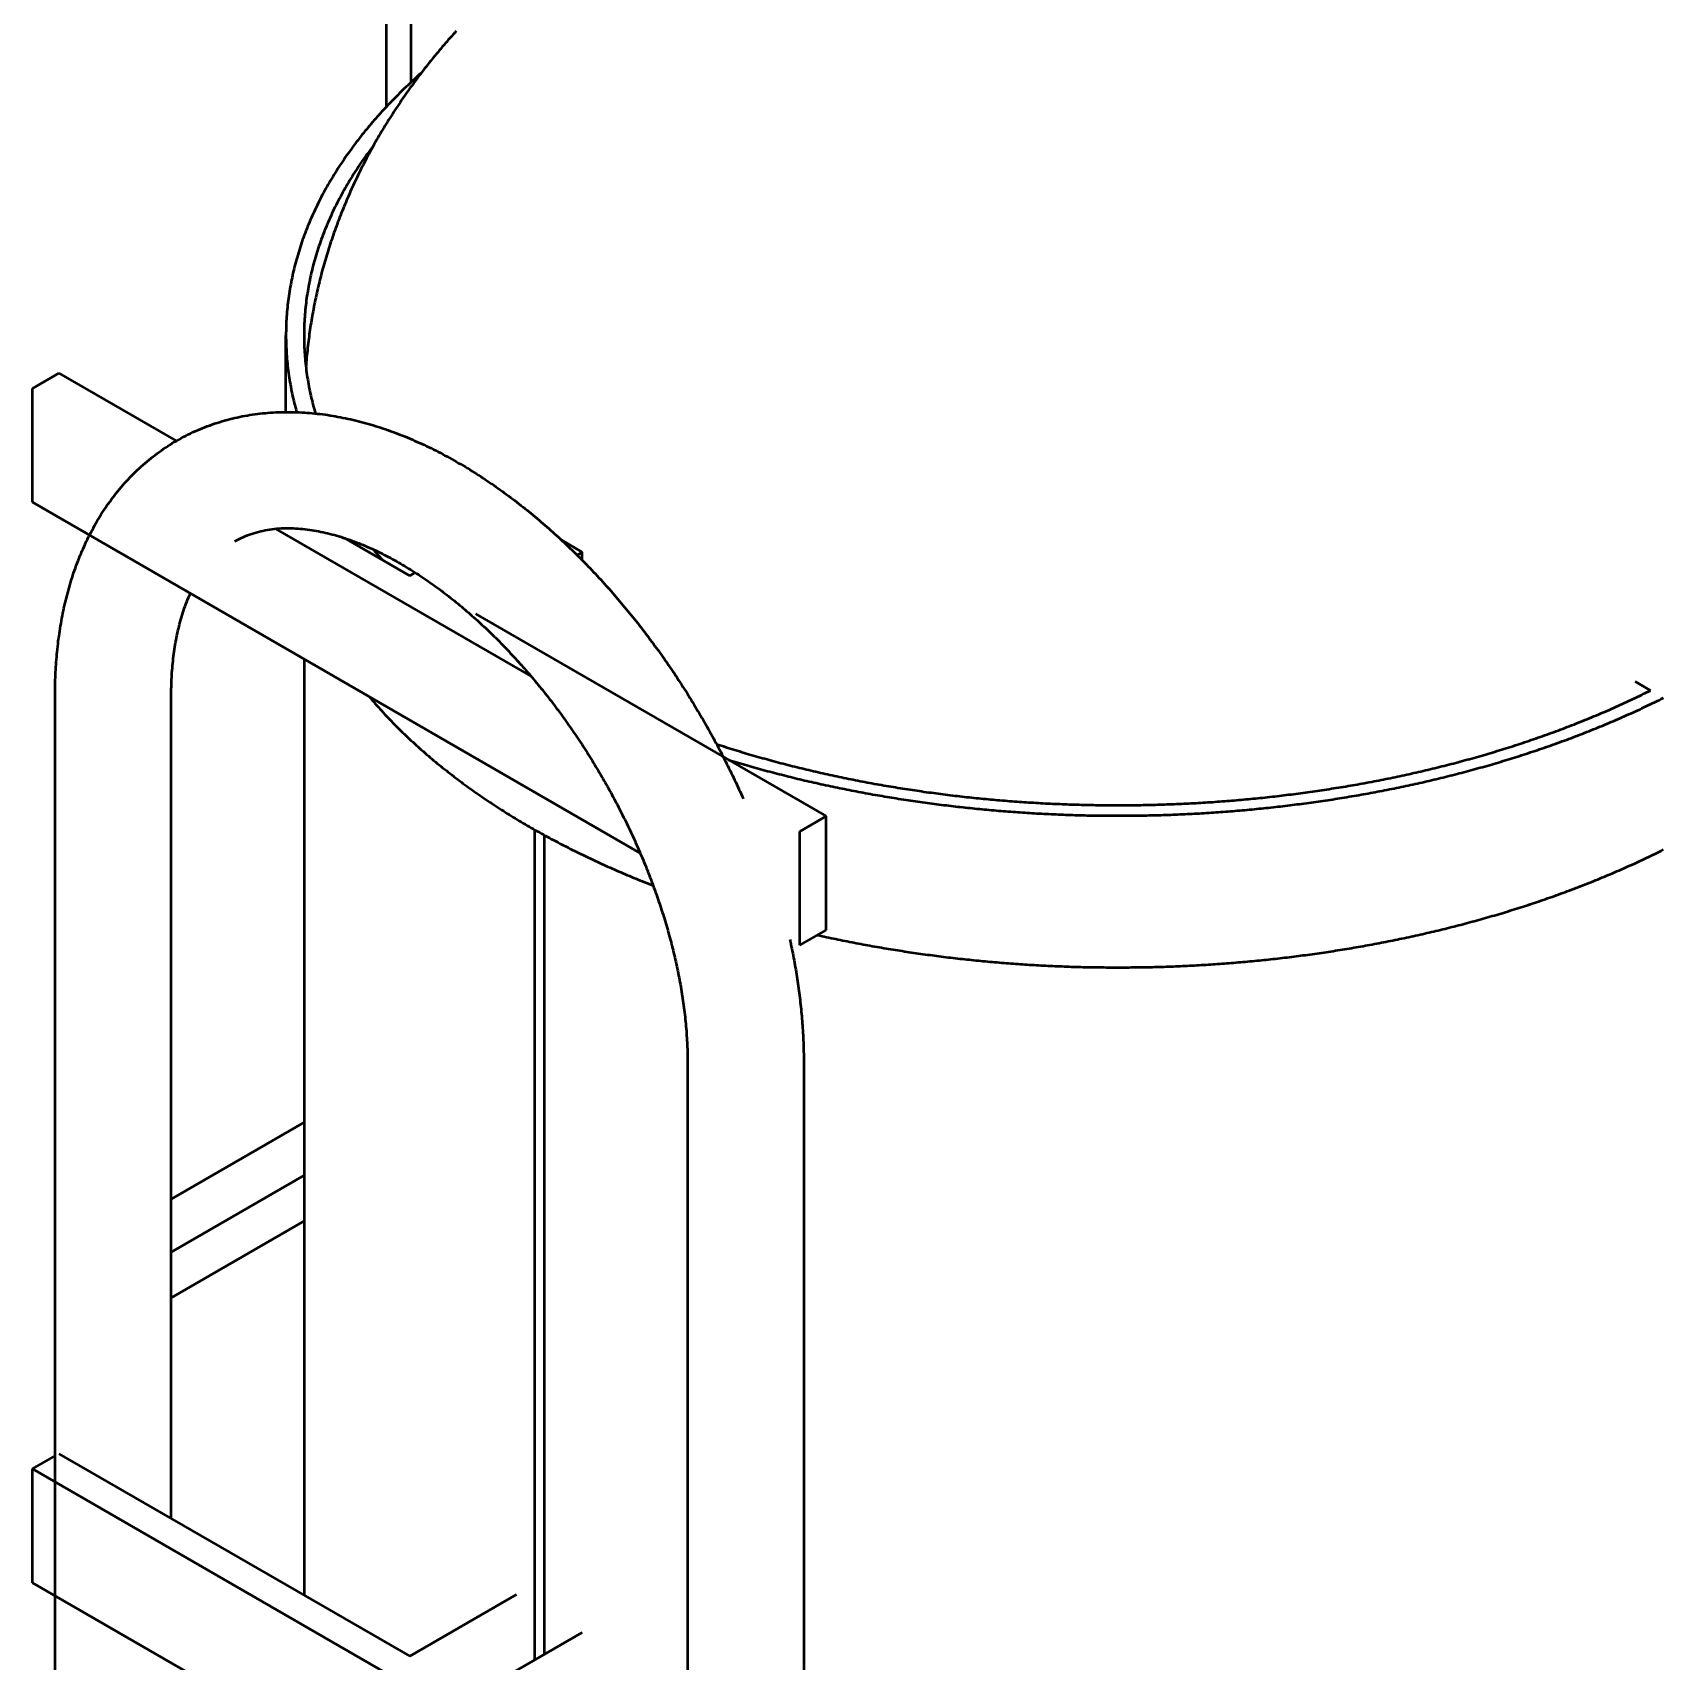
# Model space of a CAD drawing. Header units: millimetres. Extents: x 0 to 594, y 0 to 420.
# Drawn here: x 453.99 to 489.08, y 239.8 to 274.85 of the extents above; entities that cross this region are included whole.
import ezdxf

# ---------------------------------------------------------------- set-up
doc = ezdxf.new("R2010")
doc.units = ezdxf.units.MM
doc.layers.add('01-VISIBLE', color=7, linetype='CONTINUOUS', lineweight=50)

msp = doc.modelspace()

# ---------------------------------------------------------------- linework, layer by layer
at = {"layer": '01-VISIBLE'}
for p, q in [((461.593, 285.134), (461.593, 273.253)), ((462.136, 273.793), (462.136, 276.094)), ((459.439, 266.69), (459.439, 268.338)), ((453.987, 267.197), (454.552, 267.523)), ((454.552, 267.523), (457.077, 266.066)), ((453.987, 264.747), (453.987, 267.197)), ((453.987, 264.747), (467.062, 257.198)), ((459.216, 264.178), (464.712, 261.005)), ((460.689, 263.98), (462.101, 263.165)), ((465.372, 263.93), (465.813, 263.676)), ((465.703, 263.612), (465.813, 263.676)), ((465.813, 263.502), (465.813, 263.676)), ((462.101, 263.165), (462.221, 263.235)), ((463.515, 262.349), (471.063, 257.991)), ((459.839, 241.218), (459.839, 261.368)), ((488.476, 260.887), (488.805, 260.697)), ((454.469, 223.508), (454.469, 260.583)), ((456.969, 242.875), (456.969, 260.583)), ((470.498, 257.664), (471.063, 257.991)), ((471.063, 255.541), (471.063, 257.991)), ((464.791, 239.833), (464.791, 257.702)), ((470.498, 255.215), (470.498, 257.664)), ((465.003, 239.955), (465.003, 257.583)), ((470.498, 255.215), (471.063, 255.541)), ((468.081, 252.724), (468.081, 215.65)), ((470.581, 252.724), (470.581, 235.017)), ((456.969, 249.751), (459.839, 251.408)), ((456.969, 248.608), (459.839, 250.265)), ((456.969, 247.628), (459.839, 249.285)), ((454.552, 244.271), (462.101, 239.913)), ((453.987, 243.944), (454.469, 244.223)), ((453.987, 241.495), (453.987, 243.944)), ((453.987, 243.944), (468.081, 235.807)), ((453.987, 241.495), (468.081, 233.357)), ((462.101, 239.913), (464.399, 241.239)), ((463.515, 239.096), (465.813, 240.423))]:
    msp.add_line(p, q, dxfattribs=at)
for points in [[(463.099, 274.884), (463.066, 274.846), (463.032, 274.809), (462.999, 274.772), (462.966, 274.734), (462.933, 274.697), (462.9, 274.659), (462.867, 274.621), (462.834, 274.583), (462.802, 274.545), (462.77, 274.507), (462.737, 274.469), (462.705, 274.43), (462.673, 274.392), (462.641, 274.353), (462.61, 274.314), (462.578, 274.276), (462.547, 274.237), (462.516, 274.198), (462.484, 274.158), (462.453, 274.119), (462.423, 274.08), (462.392, 274.04), (462.361, 274), (462.331, 273.961), (462.301, 273.921), (462.271, 273.881), (462.241, 273.841), (462.211, 273.8), (462.181, 273.76), (462.152, 273.72), (462.122, 273.679), (462.093, 273.639), (462.064, 273.598), (462.035, 273.557), (462.006, 273.516), (461.978, 273.475), (461.949, 273.434), (461.921, 273.392), (461.893, 273.351), (461.865, 273.309), (461.837, 273.268), (461.81, 273.226), (461.782, 273.184), (461.755, 273.142), (461.728, 273.1), (461.701, 273.058), (461.674, 273.016), (461.647, 272.974), (461.621, 272.931), (461.594, 272.889), (461.568, 272.846), (461.542, 272.803), (461.516, 272.76), (461.491, 272.717), (461.465, 272.674), (461.44, 272.631), (461.415, 272.588), (461.39, 272.544), (461.365, 272.501), (461.34, 272.457), (461.316, 272.414), (461.292, 272.37), (461.267, 272.326), (461.244, 272.282), (461.22, 272.238), (461.196, 272.194), (461.173, 272.15), (461.15, 272.105), (461.126, 272.061), (461.104, 272.016), (461.081, 271.972), (461.058, 271.927), (461.036, 271.882), (461.014, 271.837), (460.992, 271.792), (460.97, 271.747), (460.949, 271.702), (460.927, 271.657), (460.906, 271.612), (460.885, 271.566), (460.864, 271.521), (460.844, 271.475), (460.823, 271.429), (460.803, 271.384), (460.783, 271.338), (460.763, 271.292), (460.743, 271.246), (460.724, 271.2), (460.705, 271.153), (460.686, 271.107), (460.667, 271.061), (460.648, 271.014), (460.629, 270.968), (460.611, 270.921), (460.593, 270.875), (460.575, 270.828), (460.557, 270.781), (460.54, 270.734), (460.523, 270.687), (460.506, 270.64), (460.489, 270.593), (460.472, 270.546), (460.456, 270.499), (460.439, 270.451), (460.423, 270.404), (460.407, 270.356), (460.392, 270.309), (460.376, 270.261), (460.361, 270.214), (460.346, 270.166), (460.331, 270.118), (460.317, 270.07), (460.302, 270.022), (460.288, 269.974), (460.274, 269.926), (460.26, 269.878), (460.247, 269.83), (460.233, 269.782), (460.22, 269.733), (460.207, 269.685), (460.195, 269.637), (460.182, 269.588), (460.17, 269.54), (460.158, 269.491), (460.146, 269.442), (460.134, 269.394), (460.123, 269.345), (460.112, 269.296), (460.101, 269.247), (460.09, 269.199), (460.079, 269.15), (460.069, 269.101), (460.059, 269.052), (460.049, 269.003), (460.04, 268.953), (460.03, 268.904), (460.021, 268.855), (460.012, 268.806), (460.003, 268.757), (459.995, 268.707), (459.986, 268.658), (459.978, 268.609), (459.97, 268.559), (459.963, 268.51), (459.955, 268.46), (459.948, 268.411), (459.941, 268.361), (459.935, 268.311), (459.928, 268.262), (459.922, 268.212), (459.916, 268.162), (459.91, 268.113), (459.904, 268.063), (459.899, 268.013), (459.894, 267.963), (459.889, 267.914), (459.884, 267.864), (459.88, 267.814), (459.875, 267.764), (459.871, 267.714), (459.868, 267.664)], [(462.354, 273.99), (462.316, 273.957), (462.279, 273.924), (462.242, 273.89), (462.205, 273.856), (462.168, 273.823), (462.131, 273.788), (462.094, 273.754), (462.058, 273.72), (462.022, 273.686), (461.986, 273.651), (461.95, 273.616), (461.914, 273.581), (461.878, 273.546), (461.843, 273.511), (461.807, 273.475), (461.772, 273.44), (461.737, 273.404), (461.702, 273.368), (461.668, 273.332), (461.633, 273.296), (461.599, 273.259), (461.565, 273.223), (461.531, 273.186), (461.497, 273.149), (461.463, 273.112), (461.43, 273.074), (461.396, 273.037), (461.363, 272.999), (461.331, 272.962), (461.298, 272.924), (461.265, 272.886), (461.233, 272.848), (461.201, 272.809), (461.169, 272.771), (461.137, 272.732), (461.106, 272.693), (461.075, 272.654), (461.044, 272.615), (461.013, 272.575), (460.982, 272.536), (460.952, 272.496), (460.921, 272.456), (460.891, 272.416), (460.862, 272.376), (460.832, 272.335), (460.803, 272.295), (460.774, 272.254), (460.745, 272.213), (460.716, 272.172), (460.688, 272.131), (460.66, 272.089), (460.632, 272.048), (460.604, 272.006), (460.577, 271.964), (460.55, 271.922), (460.523, 271.88), (460.496, 271.837), (460.47, 271.795), (460.444, 271.752), (460.418, 271.709), (460.393, 271.666), (460.367, 271.623), (460.342, 271.579), (460.318, 271.536), (460.293, 271.492), (460.269, 271.448), (460.245, 271.404), (460.221, 271.36), (460.198, 271.316), (460.175, 271.271), (460.153, 271.227), (460.13, 271.182), (460.108, 271.137), (460.086, 271.092), (460.065, 271.047), (460.044, 271.001), (460.023, 270.956), (460.002, 270.91), (459.982, 270.864), (459.962, 270.819), (459.943, 270.772), (459.923, 270.726), (459.905, 270.68), (459.886, 270.633), (459.868, 270.587), (459.85, 270.54), (459.832, 270.493), (459.815, 270.446), (459.798, 270.399), (459.782, 270.352), (459.766, 270.304), (459.75, 270.257), (459.735, 270.209), (459.72, 270.161), (459.705, 270.113), (459.691, 270.065), (459.677, 270.017), (459.663, 269.969), (459.65, 269.921), (459.637, 269.873), (459.625, 269.824), (459.613, 269.775), (459.601, 269.727), (459.59, 269.678), (459.579, 269.629), (459.569, 269.58), (459.559, 269.531), (459.549, 269.482), (459.54, 269.433), (459.531, 269.384), (459.522, 269.334), (459.514, 269.285), (459.506, 269.235), (459.499, 269.186), (459.492, 269.136), (459.486, 269.087), (459.48, 269.037), (459.474, 268.987), (459.469, 268.937), (459.464, 268.888), (459.46, 268.838), (459.456, 268.788), (459.452, 268.738), (459.449, 268.688), (459.446, 268.638), (459.444, 268.588), (459.442, 268.538), (459.441, 268.488), (459.44, 268.438), (459.439, 268.388), (459.439, 268.338)], [(461.318, 272.417), (461.287, 272.377), (461.257, 272.337), (461.227, 272.297), (461.198, 272.256), (461.168, 272.215), (461.139, 272.174), (461.11, 272.133), (461.081, 272.092), (461.053, 272.051), (461.024, 272.009), (460.996, 271.968), (460.969, 271.926), (460.941, 271.884), (460.914, 271.841), (460.887, 271.799), (460.86, 271.756), (460.834, 271.714), (460.808, 271.671), (460.782, 271.628), (460.756, 271.584), (460.731, 271.541), (460.706, 271.497), (460.681, 271.454), (460.657, 271.41), (460.633, 271.366), (460.609, 271.321), (460.585, 271.277), (460.562, 271.232), (460.539, 271.188), (460.516, 271.143), (460.494, 271.098), (460.472, 271.053), (460.45, 271.007), (460.429, 270.962), (460.408, 270.916), (460.387, 270.87), (460.367, 270.825), (460.347, 270.778), (460.327, 270.732), (460.308, 270.686), (460.289, 270.639), (460.27, 270.593), (460.252, 270.546), (460.234, 270.499), (460.216, 270.452), (460.199, 270.405), (460.182, 270.357), (460.165, 270.31), (460.149, 270.262), (460.133, 270.215), (460.118, 270.167), (460.103, 270.119), (460.088, 270.071), (460.074, 270.023), (460.06, 269.974), (460.046, 269.926), (460.033, 269.878), (460.02, 269.829), (460.008, 269.78), (459.996, 269.731), (459.984, 269.683), (459.973, 269.634), (459.963, 269.584), (459.952, 269.535), (459.942, 269.486), (459.933, 269.437), (459.923, 269.387), (459.915, 269.338), (459.906, 269.288), (459.899, 269.239), (459.891, 269.189), (459.884, 269.139), (459.877, 269.089), (459.871, 269.04), (459.865, 268.99), (459.86, 268.94), (459.855, 268.89), (459.85, 268.84), (459.846, 268.79), (459.843, 268.739), (459.839, 268.689), (459.837, 268.639), (459.834, 268.589), (459.832, 268.539), (459.831, 268.488), (459.83, 268.438), (459.829, 268.388), (459.829, 268.338)], [(459.439, 268.338), (459.439, 268.287), (459.44, 268.236), (459.441, 268.186), (459.442, 268.135), (459.444, 268.084), (459.447, 268.034), (459.449, 267.983), (459.453, 267.933), (459.456, 267.882), (459.46, 267.832), (459.465, 267.781), (459.47, 267.731), (459.475, 267.68), (459.481, 267.63), (459.487, 267.58), (459.494, 267.53), (459.501, 267.479), (459.508, 267.429), (459.516, 267.379), (459.524, 267.329), (459.533, 267.279), (459.542, 267.229), (459.552, 267.18), (459.561, 267.13), (459.572, 267.08), (459.583, 267.031), (459.594, 266.981), (459.605, 266.932), (459.617, 266.883), (459.629, 266.834), (459.642, 266.785), (459.655, 266.736), (459.669, 266.687)], [(459.829, 268.338), (459.829, 268.288), (459.83, 268.238), (459.831, 268.188), (459.832, 268.138), (459.834, 268.087), (459.837, 268.037), (459.839, 267.988), (459.843, 267.938), (459.846, 267.888), (459.85, 267.838), (459.855, 267.788), (459.86, 267.738), (459.865, 267.688), (459.871, 267.639), (459.877, 267.589), (459.884, 267.539), (459.891, 267.49), (459.898, 267.44), (459.906, 267.391), (459.914, 267.341), (459.923, 267.292), (459.932, 267.243), (459.941, 267.194), (459.951, 267.145), (459.962, 267.096), (459.972, 267.047), (459.983, 266.998), (459.995, 266.949), (460.007, 266.901), (460.019, 266.852), (460.032, 266.804), (460.045, 266.755), (460.058, 266.707), (460.072, 266.659)], [(454.469, 260.583), (454.469, 260.639), (454.47, 260.695), (454.47, 260.751), (454.472, 260.807), (454.473, 260.863), (454.475, 260.919), (454.477, 260.974), (454.479, 261.03), (454.482, 261.086), (454.485, 261.142), (454.488, 261.198), (454.492, 261.254), (454.496, 261.309), (454.5, 261.365), (454.505, 261.421), (454.51, 261.477), (454.515, 261.532), (454.521, 261.588), (454.527, 261.644), (454.533, 261.699), (454.54, 261.755), (454.547, 261.81), (454.555, 261.866), (454.562, 261.921), (454.571, 261.976), (454.579, 262.032), (454.588, 262.087), (454.598, 262.142), (454.607, 262.197), (454.618, 262.252), (454.628, 262.307), (454.639, 262.362), (454.65, 262.417), (454.662, 262.471), (454.674, 262.526), (454.687, 262.58), (454.7, 262.635), (454.713, 262.689), (454.727, 262.743), (454.741, 262.797), (454.756, 262.851), (454.771, 262.905), (454.786, 262.959), (454.802, 263.013), (454.818, 263.066), (454.835, 263.119), (454.852, 263.173), (454.87, 263.226), (454.888, 263.279), (454.907, 263.331), (454.926, 263.384), (454.945, 263.436), (454.965, 263.489), (454.986, 263.541), (455.006, 263.593), (455.028, 263.644), (455.049, 263.696), (455.072, 263.747), (455.094, 263.798), (455.118, 263.849), (455.141, 263.9), (455.166, 263.95), (455.19, 264), (455.215, 264.05), (455.241, 264.1), (455.267, 264.15), (455.294, 264.199), (455.321, 264.248), (455.348, 264.296), (455.377, 264.345), (455.405, 264.393), (455.434, 264.441), (455.464, 264.488), (455.494, 264.535), (455.525, 264.582), (455.556, 264.628), (455.587, 264.675), (455.619, 264.72), (455.652, 264.766), (455.685, 264.811), (455.719, 264.856), (455.753, 264.9), (455.787, 264.944), (455.822, 264.988), (455.858, 265.031), (455.894, 265.074), (455.93, 265.116), (455.967, 265.158), (456.005, 265.199), (456.043, 265.24), (456.081, 265.281), (456.12, 265.321), (456.16, 265.361), (456.2, 265.4), (456.24, 265.439), (456.281, 265.477), (456.322, 265.515), (456.364, 265.552), (456.406, 265.588), (456.449, 265.625), (456.492, 265.66), (456.536, 265.695), (456.579, 265.73), (456.624, 265.764), (456.669, 265.797), (456.714, 265.83), (456.759, 265.863), (456.805, 265.895), (456.852, 265.926), (456.899, 265.956), (456.946, 265.986), (456.993, 266.016), (457.041, 266.045), (457.09, 266.073), (457.138, 266.101), (457.187, 266.128), (457.237, 266.154), (457.286, 266.18), (457.336, 266.205), (457.386, 266.23), (457.437, 266.253), (457.488, 266.277), (457.539, 266.299), (457.59, 266.321), (457.642, 266.343), (457.694, 266.363), (457.746, 266.383), (457.799, 266.403), (457.851, 266.422), (457.904, 266.44), (457.957, 266.457), (458.011, 266.474), (458.064, 266.49), (458.118, 266.506), (458.172, 266.521), (458.226, 266.535), (458.28, 266.549), (458.335, 266.562), (458.389, 266.574), (458.444, 266.586), (458.499, 266.597), (458.554, 266.607), (458.609, 266.617), (458.664, 266.626), (458.719, 266.635), (458.775, 266.643), (458.83, 266.65), (458.886, 266.657), (458.941, 266.663), (458.997, 266.668), (459.052, 266.673), (459.108, 266.677), (459.164, 266.681), (459.22, 266.684), (459.276, 266.686), (459.332, 266.688), (459.388, 266.689), (459.444, 266.69), (459.499, 266.69), (459.555, 266.69), (459.611, 266.689), (459.667, 266.687), (459.723, 266.685), (459.779, 266.682), (459.835, 266.679), (459.891, 266.675), (459.946, 266.671), (460.002, 266.666), (460.058, 266.66), (460.113, 266.654), (460.169, 266.648), (460.224, 266.641), (460.28, 266.634), (460.335, 266.626), (460.391, 266.617), (460.446, 266.608), (460.501, 266.599), (460.556, 266.589), (460.611, 266.579), (460.666, 266.568), (460.721, 266.557), (460.775, 266.545), (460.83, 266.533), (460.884, 266.52), (460.939, 266.507), (460.993, 266.494), (461.047, 266.48), (461.101, 266.465), (461.155, 266.45), (461.209, 266.435), (461.263, 266.42), (461.316, 266.404), (461.37, 266.387), (461.423, 266.37), (461.476, 266.353), (461.529, 266.335), (461.582, 266.317), (461.635, 266.299), (461.688, 266.28), (461.74, 266.261), (461.793, 266.242), (461.845, 266.222), (461.897, 266.202), (461.949, 266.181), (462.001, 266.16), (462.053, 266.139), (462.105, 266.117), (462.156, 266.095), (462.207, 266.073), (462.258, 266.051), (462.309, 266.028), (462.36, 266.005), (462.411, 265.981), (462.462, 265.957), (462.512, 265.933), (462.562, 265.909), (462.613, 265.884), (462.663, 265.859), (462.712, 265.833), (462.762, 265.808), (462.812, 265.782), (462.861, 265.756), (462.91, 265.729), (462.959, 265.702), (463.008, 265.675), (463.057, 265.648), (463.106, 265.62), (463.154, 265.592), (463.203, 265.564), (463.251, 265.536), (463.299, 265.507), (463.347, 265.478), (463.395, 265.449), (463.442, 265.42), (463.49, 265.39), (463.537, 265.36), (463.584, 265.33), (463.631, 265.3), (463.678, 265.269), (463.724, 265.238), (463.771, 265.207), (463.817, 265.176), (463.864, 265.145), (463.91, 265.113), (463.956, 265.081), (464.001, 265.049), (464.047, 265.016), (464.092, 264.984), (464.138, 264.951), (464.183, 264.918), (464.228, 264.885), (464.273, 264.851), (464.317, 264.818), (464.362, 264.784), (464.406, 264.75), (464.451, 264.716), (464.495, 264.681), (464.539, 264.647), (464.582, 264.612), (464.626, 264.577), (464.67, 264.542), (464.713, 264.506), (464.756, 264.471), (464.799, 264.435), (464.842, 264.399), (464.885, 264.363), (464.927, 264.327), (464.97, 264.291), (465.012, 264.254), (465.054, 264.217), (465.096, 264.18), (465.138, 264.143), (465.18, 264.106), (465.221, 264.068), (465.263, 264.031), (465.304, 263.993), (465.345, 263.955), (465.386, 263.917), (465.427, 263.879), (465.467, 263.84), (465.508, 263.802), (465.548, 263.763), (465.589, 263.724), (465.629, 263.685), (465.669, 263.646), (465.708, 263.607), (465.748, 263.567), (465.787, 263.528), (465.827, 263.488), (465.866, 263.448), (465.905, 263.408), (465.944, 263.368), (465.983, 263.327), (466.021, 263.287), (466.06, 263.246), (466.098, 263.205), (466.136, 263.165), (466.174, 263.123), (466.212, 263.082), (466.25, 263.041), (466.287, 263), (466.325, 262.958), (466.362, 262.916), (466.399, 262.875), (466.436, 262.833), (466.473, 262.791), (466.51, 262.748), (466.546, 262.706), (466.583, 262.664), (466.619, 262.621), (466.655, 262.578), (466.691, 262.535), (466.727, 262.492), (466.763, 262.449), (466.798, 262.406), (466.833, 262.363), (466.869, 262.319), (466.904, 262.276), (466.939, 262.232), (466.974, 262.189), (467.008, 262.145), (467.043, 262.101), (467.077, 262.057), (467.111, 262.012), (467.146, 261.968), (467.179, 261.923), (467.213, 261.879), (467.247, 261.834), (467.28, 261.789), (467.314, 261.745), (467.347, 261.7), (467.38, 261.654), (467.413, 261.609), (467.446, 261.564), (467.478, 261.519), (467.511, 261.473), (467.543, 261.427), (467.575, 261.382), (467.608, 261.336), (467.639, 261.29), (467.671, 261.244), (467.703, 261.198), (467.734, 261.151), (467.766, 261.105), (467.797, 261.059), (467.828, 261.012), (467.859, 260.966), (467.889, 260.919), (467.92, 260.872), (467.95, 260.825), (467.981, 260.778), (468.011, 260.731), (468.041, 260.684), (468.071, 260.636), (468.1, 260.589), (468.13, 260.542), (468.159, 260.494), (468.189, 260.446), (468.218, 260.399), (468.247, 260.351), (468.276, 260.303), (468.304, 260.255), (468.333, 260.207), (468.361, 260.158), (468.389, 260.11), (468.417, 260.062), (468.445, 260.013), (468.473, 259.965), (468.501, 259.916), (468.528, 259.867), (468.555, 259.819), (468.583, 259.77), (468.61, 259.721), (468.636, 259.672), (468.663, 259.622), (468.69, 259.573), (468.716, 259.524), (468.742, 259.474), (468.768, 259.425), (468.794, 259.375), (468.82, 259.326), (468.846, 259.276), (468.871, 259.226), (468.896, 259.176), (468.921, 259.126), (468.946, 259.076), (468.971, 259.026), (468.996, 258.976), (469.02, 258.926), (469.045, 258.875), (469.069, 258.825), (469.093, 258.774), (469.117, 258.724), (469.14, 258.673), (469.164, 258.622), (469.187, 258.572), (469.21, 258.521), (469.234, 258.47), (469.256, 258.419), (469.279, 258.368)], [(458.337, 263.907), (458.381, 263.931), (458.426, 263.954), (458.471, 263.977), (458.516, 263.998), (458.562, 264.018), (458.608, 264.037), (458.655, 264.054), (458.703, 264.071), (458.75, 264.086), (458.798, 264.1), (458.847, 264.114), (458.896, 264.125), (458.944, 264.136), (458.994, 264.146), (459.043, 264.155), (459.093, 264.163), (459.142, 264.169), (459.192, 264.175), (459.242, 264.18), (459.292, 264.184), (459.342, 264.187), (459.392, 264.189), (459.442, 264.19), (459.492, 264.19), (459.542, 264.189), (459.593, 264.188), (459.643, 264.186), (459.693, 264.183), (459.743, 264.179), (459.793, 264.175), (459.843, 264.169), (459.892, 264.163), (459.942, 264.157), (459.992, 264.149), (460.041, 264.141), (460.09, 264.133), (460.14, 264.124), (460.189, 264.114), (460.238, 264.103), (460.287, 264.092), (460.336, 264.081), (460.384, 264.069), (460.433, 264.056), (460.481, 264.043), (460.529, 264.029), (460.578, 264.015), (460.626, 264), (460.673, 263.985), (460.721, 263.97), (460.768, 263.954), (460.816, 263.937), (460.863, 263.92), (460.91, 263.903), (460.957, 263.885), (461.004, 263.867), (461.05, 263.848), (461.097, 263.829), (461.143, 263.81), (461.189, 263.79), (461.235, 263.77), (461.28, 263.749), (461.326, 263.728), (461.372, 263.707), (461.417, 263.686), (461.462, 263.664), (461.507, 263.642), (461.552, 263.619), (461.596, 263.596), (461.641, 263.573), (461.685, 263.549), (461.729, 263.526), (461.773, 263.502), (461.817, 263.477), (461.86, 263.453), (461.904, 263.428), (461.947, 263.402), (461.99, 263.377), (462.033, 263.351), (462.076, 263.325), (462.119, 263.299), (462.162, 263.272), (462.204, 263.245), (462.246, 263.218), (462.288, 263.191), (462.33, 263.163), (462.372, 263.136), (462.413, 263.108), (462.455, 263.079), (462.496, 263.051), (462.537, 263.022), (462.578, 262.993), (462.619, 262.964), (462.66, 262.935), (462.7, 262.905), (462.74, 262.876), (462.781, 262.846), (462.821, 262.815), (462.861, 262.785), (462.9, 262.754), (462.94, 262.724), (462.979, 262.693), (463.019, 262.662), (463.058, 262.63), (463.097, 262.599), (463.135, 262.567), (463.174, 262.535), (463.213, 262.503), (463.251, 262.471), (463.289, 262.438), (463.327, 262.406), (463.365, 262.373), (463.403, 262.34), (463.441, 262.307), (463.478, 262.274), (463.516, 262.24), (463.553, 262.207), (463.59, 262.173), (463.627, 262.139), (463.664, 262.105), (463.7, 262.071), (463.737, 262.036), (463.773, 262.002), (463.809, 261.967), (463.845, 261.932), (463.881, 261.897), (463.917, 261.862), (463.953, 261.827), (463.988, 261.791), (464.024, 261.756), (464.059, 261.72), (464.094, 261.684), (464.129, 261.648), (464.164, 261.612), (464.198, 261.576), (464.233, 261.54), (464.267, 261.503), (464.301, 261.466), (464.335, 261.43), (464.369, 261.393), (464.403, 261.356), (464.437, 261.319), (464.47, 261.281), (464.504, 261.244), (464.537, 261.206), (464.57, 261.169), (464.603, 261.131), (464.636, 261.093), (464.669, 261.055), (464.701, 261.017), (464.734, 260.979), (464.766, 260.94), (464.798, 260.902), (464.83, 260.863), (464.862, 260.825), (464.894, 260.786), (464.925, 260.747), (464.957, 260.708), (464.988, 260.669), (465.019, 260.629), (465.05, 260.59), (465.081, 260.551), (465.112, 260.511), (465.143, 260.471), (465.173, 260.432), (465.204, 260.392), (465.234, 260.352), (465.264, 260.312), (465.294, 260.271), (465.324, 260.231), (465.353, 260.191), (465.383, 260.15), (465.412, 260.11), (465.442, 260.069), (465.471, 260.028), (465.5, 259.987), (465.529, 259.946), (465.557, 259.905), (465.586, 259.864), (465.614, 259.823), (465.643, 259.781), (465.671, 259.74), (465.699, 259.698), (465.727, 259.657), (465.755, 259.615), (465.782, 259.573), (465.81, 259.531), (465.837, 259.489), (465.864, 259.447), (465.891, 259.405), (465.918, 259.363), (465.945, 259.32), (465.972, 259.278), (465.998, 259.235), (466.025, 259.193), (466.051, 259.15), (466.077, 259.107), (466.103, 259.064), (466.129, 259.021), (466.155, 258.978), (466.18, 258.935), (466.206, 258.892), (466.231, 258.849), (466.256, 258.805), (466.281, 258.762), (466.306, 258.718), (466.331, 258.675), (466.355, 258.631), (466.38, 258.587), (466.404, 258.543), (466.428, 258.499), (466.452, 258.455), (466.476, 258.411), (466.5, 258.367), (466.523, 258.323), (466.547, 258.278), (466.57, 258.234), (466.593, 258.189), (466.616, 258.145), (466.639, 258.1), (466.661, 258.056), (466.684, 258.011), (466.706, 257.966), (466.729, 257.921), (466.751, 257.876), (466.773, 257.831), (466.795, 257.786), (466.816, 257.741), (466.838, 257.695), (466.859, 257.65), (466.88, 257.604), (466.901, 257.559), (466.922, 257.513), (466.943, 257.468), (466.964, 257.422), (466.984, 257.376), (467.004, 257.33), (467.024, 257.284), (467.044, 257.238), (467.064, 257.192), (467.084, 257.146), (467.103, 257.1), (467.123, 257.054), (467.142, 257.008), (467.161, 256.961), (467.18, 256.915), (467.198, 256.868), (467.217, 256.822), (467.235, 256.775), (467.254, 256.728), (467.272, 256.681), (467.29, 256.635), (467.307, 256.588), (467.325, 256.541), (467.342, 256.494), (467.359, 256.447), (467.376, 256.399), (467.393, 256.352), (467.41, 256.305), (467.427, 256.258), (467.443, 256.21), (467.459, 256.163), (467.475, 256.115), (467.491, 256.068), (467.507, 256.02), (467.522, 255.972), (467.538, 255.925), (467.553, 255.877), (467.568, 255.829), (467.582, 255.781), (467.597, 255.733), (467.611, 255.685), (467.626, 255.637), (467.64, 255.589), (467.654, 255.541), (467.667, 255.493), (467.681, 255.444), (467.694, 255.396), (467.707, 255.348), (467.72, 255.299), (467.733, 255.251), (467.745, 255.202), (467.758, 255.153), (467.77, 255.105), (467.782, 255.056), (467.793, 255.007), (467.805, 254.959), (467.816, 254.91), (467.827, 254.861), (467.838, 254.812), (467.849, 254.763), (467.859, 254.714), (467.87, 254.665), (467.88, 254.616), (467.889, 254.566), (467.899, 254.517), (467.908, 254.468), (467.918, 254.419), (467.927, 254.369), (467.935, 254.32), (467.944, 254.271), (467.952, 254.221), (467.96, 254.172), (467.968, 254.122), (467.975, 254.073), (467.983, 254.023), (467.99, 253.973), (467.997, 253.924), (468.003, 253.874), (468.01, 253.824), (468.016, 253.774), (468.022, 253.725), (468.027, 253.675), (468.032, 253.625), (468.037, 253.575), (468.042, 253.525), (468.047, 253.475), (468.051, 253.425), (468.055, 253.375), (468.059, 253.325), (468.062, 253.275), (468.065, 253.225), (468.068, 253.175), (468.071, 253.125), (468.073, 253.075), (468.075, 253.025), (468.077, 252.975), (468.078, 252.925), (468.079, 252.875), (468.08, 252.825), (468.081, 252.774), (468.081, 252.724)], [(461.312, 263.735), (461.347, 263.695), (461.381, 263.656), (461.416, 263.616), (461.451, 263.577), (461.486, 263.538), (461.522, 263.5)], [(456.969, 260.583), (456.969, 260.633), (456.97, 260.683), (456.97, 260.734), (456.972, 260.784), (456.973, 260.834), (456.975, 260.884), (456.977, 260.934), (456.98, 260.985), (456.983, 261.035), (456.986, 261.085), (456.99, 261.135), (456.994, 261.185), (456.998, 261.235), (457.003, 261.285), (457.008, 261.335), (457.013, 261.385), (457.019, 261.435), (457.026, 261.484), (457.033, 261.534), (457.04, 261.584), (457.047, 261.633), (457.056, 261.683), (457.064, 261.732), (457.073, 261.782), (457.082, 261.831), (457.092, 261.88), (457.103, 261.929), (457.114, 261.978), (457.125, 262.027), (457.137, 262.076), (457.149, 262.125), (457.162, 262.173), (457.175, 262.222), (457.189, 262.27), (457.204, 262.318), (457.219, 262.366), (457.235, 262.414), (457.251, 262.461), (457.268, 262.508), (457.285, 262.556), (457.303, 262.602), (457.321, 262.649), (457.341, 262.695), (457.361, 262.742), (457.381, 262.787)], [(461.231, 260.565), (461.263, 260.527), (461.295, 260.488), (461.328, 260.451), (461.361, 260.413), (461.394, 260.375), (461.427, 260.338), (461.461, 260.3), (461.494, 260.263), (461.528, 260.226), (461.562, 260.189), (461.596, 260.153), (461.631, 260.116), (461.665, 260.08), (461.7, 260.044), (461.735, 260.008), (461.77, 259.972), (461.805, 259.937), (461.84, 259.901), (461.876, 259.866), (461.912, 259.831), (461.947, 259.796), (461.983, 259.761), (462.02, 259.726), (462.056, 259.692), (462.092, 259.657), (462.129, 259.623), (462.166, 259.589), (462.203, 259.555), (462.24, 259.521), (462.277, 259.488), (462.314, 259.454), (462.351, 259.421), (462.389, 259.388), (462.427, 259.355), (462.465, 259.322), (462.503, 259.29), (462.541, 259.257), (462.579, 259.225), (462.617, 259.193), (462.656, 259.161), (462.695, 259.129), (462.733, 259.097), (462.772, 259.065), (462.811, 259.034), (462.85, 259.003), (462.89, 258.972), (462.929, 258.941), (462.969, 258.91), (463.008, 258.879), (463.048, 258.849), (463.088, 258.818), (463.128, 258.788), (463.168, 258.758), (463.208, 258.728), (463.248, 258.698), (463.289, 258.669), (463.329, 258.639), (463.37, 258.61), (463.41, 258.581), (463.451, 258.552), (463.492, 258.523), (463.533, 258.494), (463.574, 258.465), (463.615, 258.437), (463.657, 258.408), (463.698, 258.38), (463.739, 258.352), (463.781, 258.324), (463.823, 258.296), (463.864, 258.269), (463.906, 258.241), (463.948, 258.214), (463.99, 258.186), (464.032, 258.159), (464.075, 258.132), (464.117, 258.105), (464.159, 258.079), (464.202, 258.052), (464.244, 258.026), (464.287, 257.999), (464.329, 257.973), (464.372, 257.947), (464.415, 257.921), (464.458, 257.895), (464.501, 257.87), (464.544, 257.844), (464.587, 257.819), (464.631, 257.794), (464.674, 257.769), (464.717, 257.744), (464.761, 257.719), (464.804, 257.694), (464.848, 257.669), (464.892, 257.645), (464.935, 257.62), (464.979, 257.596), (465.023, 257.572), (465.067, 257.548), (465.111, 257.524), (465.155, 257.5), (465.2, 257.477), (465.244, 257.453), (465.288, 257.43), (465.332, 257.407), (465.377, 257.384), (465.421, 257.361), (465.466, 257.338), (465.511, 257.315), (465.555, 257.292), (465.6, 257.27), (465.645, 257.247), (465.69, 257.225), (465.735, 257.203), (465.78, 257.181), (465.825, 257.159), (465.87, 257.137), (465.915, 257.116), (465.96, 257.094), (466.005, 257.073), (466.051, 257.051), (466.096, 257.03), (466.141, 257.009), (466.187, 256.988), (466.232, 256.967), (466.278, 256.946), (466.324, 256.926), (466.369, 256.905), (466.415, 256.885), (466.461, 256.864), (466.507, 256.844), (466.553, 256.824), (466.599, 256.804), (466.645, 256.784), (466.691, 256.765), (466.737, 256.745), (466.783, 256.725), (466.829, 256.706), (466.875, 256.687), (466.921, 256.668), (466.968, 256.649), (467.014, 256.63), (467.061, 256.611), (467.107, 256.592), (467.154, 256.573), (467.2, 256.555), (467.247, 256.536), (467.293, 256.518), (467.34, 256.5)], [(468.706, 259.542), (468.755, 259.526), (468.804, 259.511), (468.853, 259.495), (468.902, 259.479), (468.951, 259.464), (469, 259.448), (469.05, 259.433), (469.099, 259.418), (469.148, 259.403), (469.197, 259.388), (469.247, 259.373), (469.296, 259.358), (469.345, 259.343), (469.395, 259.329), (469.444, 259.314), (469.493, 259.3), (469.543, 259.286), (469.592, 259.271), (469.642, 259.257), (469.692, 259.243), (469.741, 259.23), (469.791, 259.216), (469.84, 259.202), (469.89, 259.189), (469.94, 259.175), (469.99, 259.162), (470.039, 259.149), (470.089, 259.136), (470.139, 259.122), (470.189, 259.11), (470.239, 259.097), (470.289, 259.084), (470.339, 259.071), (470.388, 259.059), (470.438, 259.046), (470.488, 259.034), (470.538, 259.022), (470.589, 259.01), (470.639, 258.998), (470.689, 258.986), (470.739, 258.974), (470.789, 258.962), (470.839, 258.951), (470.889, 258.939), (470.939, 258.928), (470.99, 258.916), (471.04, 258.905), (471.09, 258.894), (471.141, 258.883), (471.191, 258.872), (471.241, 258.861), (471.292, 258.85), (471.342, 258.84), (471.392, 258.829), (471.443, 258.819), (471.493, 258.808), (471.544, 258.798), (471.594, 258.788), (471.645, 258.778), (471.695, 258.768), (471.746, 258.758), (471.796, 258.748), (471.847, 258.738), (471.897, 258.729), (471.948, 258.719), (471.999, 258.71), (472.049, 258.701), (472.1, 258.691), (472.151, 258.682), (472.201, 258.673), (472.252, 258.664), (472.303, 258.655), (472.354, 258.647), (472.404, 258.638), (472.455, 258.629), (472.506, 258.621), (472.557, 258.613), (472.608, 258.604), (472.658, 258.596), (472.709, 258.588), (472.76, 258.58), (472.811, 258.572), (472.862, 258.564), (472.913, 258.557), (472.964, 258.549), (473.015, 258.541), (473.066, 258.534), (473.117, 258.527), (473.168, 258.519), (473.219, 258.512), (473.27, 258.505), (473.321, 258.498), (473.372, 258.491), (473.423, 258.484), (473.474, 258.478), (473.525, 258.471), (473.576, 258.465), (473.627, 258.458), (473.678, 258.452), (473.729, 258.445), (473.78, 258.439), (473.831, 258.433), (473.883, 258.427), (473.934, 258.421), (473.985, 258.416), (474.036, 258.41), (474.087, 258.404), (474.138, 258.399), (474.19, 258.393), (474.241, 258.388), (474.292, 258.383), (474.343, 258.377), (474.395, 258.372), (474.446, 258.367), (474.497, 258.362), (474.548, 258.358), (474.6, 258.353), (474.651, 258.348), (474.702, 258.344), (474.754, 258.339), (474.805, 258.335), (474.856, 258.33), (474.907, 258.326), (474.959, 258.322), (475.01, 258.318), (475.061, 258.314), (475.113, 258.31), (475.164, 258.307), (475.216, 258.303), (475.267, 258.299), (475.318, 258.296), (475.37, 258.292), (475.421, 258.289), (475.472, 258.286), (475.524, 258.283), (475.575, 258.28), (475.627, 258.277), (475.678, 258.274), (475.73, 258.271), (475.781, 258.268), (475.832, 258.266), (475.884, 258.263), (475.935, 258.261), (475.987, 258.259), (476.038, 258.256), (476.09, 258.254), (476.141, 258.252), (476.192, 258.25), (476.244, 258.248), (476.295, 258.246), (476.347, 258.245), (476.398, 258.243), (476.45, 258.241), (476.501, 258.24), (476.553, 258.239), (476.604, 258.237), (476.656, 258.236), (476.707, 258.235), (476.759, 258.234), (476.81, 258.233), (476.862, 258.232), (476.913, 258.231), (476.965, 258.231), (477.016, 258.23), (477.068, 258.23), (477.119, 258.229), (477.171, 258.229), (477.222, 258.229), (477.274, 258.228), (477.325, 258.228), (477.377, 258.228), (477.428, 258.228), (477.48, 258.229), (477.531, 258.229), (477.583, 258.229), (477.634, 258.23), (477.686, 258.23), (477.737, 258.231), (477.789, 258.232), (477.84, 258.232), (477.892, 258.233), (477.943, 258.234), (477.995, 258.235), (478.046, 258.237), (478.097, 258.238), (478.149, 258.239), (478.2, 258.241), (478.252, 258.242), (478.303, 258.244), (478.355, 258.245), (478.406, 258.247), (478.458, 258.249), (478.509, 258.251), (478.561, 258.253), (478.612, 258.255), (478.664, 258.257), (478.715, 258.26), (478.766, 258.262), (478.818, 258.264), (478.869, 258.267), (478.921, 258.27), (478.972, 258.272), (479.024, 258.275), (479.075, 258.278), (479.126, 258.281), (479.178, 258.284), (479.229, 258.287), (479.281, 258.291), (479.332, 258.294), (479.383, 258.297), (479.435, 258.301), (479.486, 258.305), (479.537, 258.308), (479.589, 258.312), (479.64, 258.316), (479.692, 258.32), (479.743, 258.324), (479.794, 258.328), (479.846, 258.332), (479.897, 258.337), (479.948, 258.341), (479.999, 258.346), (480.051, 258.35), (480.102, 258.355), (480.153, 258.36), (480.205, 258.365), (480.256, 258.37), (480.307, 258.375), (480.358, 258.38), (480.41, 258.385), (480.461, 258.39), (480.512, 258.396), (480.563, 258.401), (480.614, 258.407), (480.666, 258.412), (480.717, 258.418), (480.768, 258.424), (480.819, 258.43), (480.87, 258.436), (480.921, 258.442), (480.972, 258.448), (481.024, 258.455), (481.075, 258.461), (481.126, 258.468), (481.177, 258.474), (481.228, 258.481), (481.279, 258.488), (481.33, 258.494), (481.381, 258.501), (481.432, 258.508), (481.483, 258.516), (481.534, 258.523), (481.585, 258.53), (481.636, 258.537), (481.687, 258.545), (481.738, 258.553), (481.789, 258.56), (481.84, 258.568), (481.89, 258.576), (481.941, 258.584), (481.992, 258.592), (482.043, 258.6), (482.094, 258.608), (482.145, 258.617), (482.196, 258.625), (482.246, 258.633), (482.297, 258.642), (482.348, 258.651), (482.399, 258.66), (482.449, 258.668), (482.5, 258.677), (482.551, 258.687), (482.601, 258.696), (482.652, 258.705), (482.703, 258.714), (482.753, 258.724), (482.804, 258.733), (482.854, 258.743), (482.905, 258.753), (482.956, 258.763), (483.006, 258.772), (483.057, 258.782), (483.107, 258.793), (483.158, 258.803), (483.208, 258.813), (483.258, 258.824), (483.309, 258.834), (483.359, 258.845), (483.41, 258.855), (483.46, 258.866), (483.51, 258.877), (483.561, 258.888), (483.611, 258.899), (483.661, 258.91), (483.711, 258.922), (483.762, 258.933), (483.812, 258.944), (483.862, 258.956), (483.912, 258.968), (483.962, 258.979), (484.012, 258.991), (484.063, 259.003), (484.113, 259.015), (484.163, 259.028), (484.213, 259.04), (484.263, 259.052), (484.313, 259.065), (484.363, 259.077), (484.412, 259.09), (484.462, 259.103), (484.512, 259.116), (484.562, 259.129), (484.612, 259.142), (484.662, 259.155), (484.711, 259.168), (484.761, 259.181), (484.811, 259.195), (484.86, 259.209), (484.91, 259.222), (484.96, 259.236), (485.009, 259.25), (485.059, 259.264), (485.108, 259.278), (485.158, 259.292), (485.207, 259.307), (485.257, 259.321), (485.306, 259.335), (485.356, 259.35), (485.405, 259.365), (485.454, 259.38), (485.503, 259.395), (485.553, 259.41), (485.602, 259.425), (485.651, 259.44), (485.7, 259.455), (485.749, 259.471), (485.798, 259.486), (485.848, 259.502), (485.897, 259.518), (485.946, 259.534), (485.994, 259.55), (486.043, 259.566), (486.092, 259.582), (486.141, 259.599), (486.19, 259.615), (486.239, 259.632), (486.287, 259.648), (486.336, 259.665), (486.385, 259.682), (486.433, 259.699), (486.482, 259.716), (486.53, 259.733), (486.579, 259.751), (486.627, 259.768), (486.676, 259.785), (486.724, 259.803), (486.772, 259.821), (486.821, 259.839), (486.869, 259.857), (486.917, 259.875), (486.965, 259.893), (487.013, 259.912), (487.062, 259.93), (487.11, 259.949), (487.158, 259.967), (487.205, 259.986), (487.253, 260.005), (487.301, 260.024), (487.349, 260.043), (487.397, 260.063), (487.444, 260.082), (487.492, 260.101), (487.54, 260.121), (487.587, 260.141), (487.635, 260.161), (487.682, 260.181), (487.73, 260.201), (487.777, 260.221), (487.824, 260.241), (487.872, 260.262), (487.919, 260.282), (487.966, 260.303), (488.013, 260.324), (488.06, 260.345), (488.107, 260.366), (488.154, 260.387), (488.201, 260.409), (488.248, 260.43), (488.294, 260.452), (488.341, 260.473), (488.388, 260.495), (488.434, 260.517), (488.481, 260.539), (488.527, 260.561), (488.574, 260.584), (488.62, 260.606), (488.666, 260.629), (488.713, 260.651), (488.759, 260.674), (488.805, 260.697)], [(468.959, 259.206), (469.008, 259.191), (469.058, 259.176), (469.107, 259.161), (469.156, 259.146), (469.206, 259.132), (469.255, 259.117), (469.305, 259.103), (469.354, 259.088), (469.404, 259.074), (469.453, 259.06), (469.503, 259.046), (469.553, 259.032), (469.602, 259.018), (469.652, 259.005), (469.702, 258.991), (469.751, 258.978), (469.801, 258.964), (469.851, 258.951), (469.901, 258.938), (469.951, 258.925), (470, 258.912), (470.05, 258.899), (470.1, 258.886), (470.15, 258.873), (470.2, 258.861), (470.25, 258.848), (470.3, 258.836), (470.35, 258.823), (470.4, 258.811), (470.45, 258.799), (470.5, 258.787), (470.551, 258.775), (470.601, 258.763), (470.651, 258.752), (470.701, 258.74), (470.751, 258.728), (470.802, 258.717), (470.852, 258.706), (470.902, 258.694), (470.952, 258.683), (471.003, 258.672), (471.053, 258.661), (471.104, 258.65), (471.154, 258.64), (471.204, 258.629), (471.255, 258.618), (471.305, 258.608), (471.356, 258.598), (471.406, 258.587), (471.457, 258.577), (471.507, 258.567), (471.558, 258.557), (471.608, 258.547), (471.659, 258.537), (471.71, 258.527), (471.76, 258.518), (471.811, 258.508), (471.862, 258.499), (471.912, 258.49), (471.963, 258.48), (472.014, 258.471), (472.064, 258.462), (472.115, 258.453), (472.166, 258.444), (472.217, 258.435), (472.267, 258.427), (472.318, 258.418), (472.369, 258.409), (472.42, 258.401), (472.471, 258.393), (472.522, 258.384), (472.573, 258.376), (472.623, 258.368), (472.674, 258.36), (472.725, 258.352), (472.776, 258.345), (472.827, 258.337), (472.878, 258.329), (472.929, 258.322), (472.98, 258.314), (473.031, 258.307), (473.082, 258.3), (473.133, 258.292), (473.184, 258.285), (473.235, 258.278), (473.286, 258.271), (473.337, 258.265), (473.389, 258.258), (473.44, 258.251), (473.491, 258.245), (473.542, 258.238), (473.593, 258.232), (473.644, 258.226), (473.695, 258.22), (473.746, 258.213), (473.798, 258.207), (473.849, 258.201), (473.9, 258.196), (473.951, 258.19), (474.002, 258.184), (474.054, 258.179), (474.105, 258.173), (474.156, 258.168), (474.207, 258.163), (474.259, 258.157), (474.31, 258.152), (474.361, 258.147), (474.413, 258.142), (474.464, 258.137), (474.515, 258.133), (474.567, 258.128), (474.618, 258.123), (474.669, 258.119), (474.721, 258.114), (474.772, 258.11), (474.823, 258.106), (474.875, 258.102), (474.926, 258.097), (474.977, 258.093), (475.029, 258.09), (475.08, 258.086), (475.132, 258.082), (475.183, 258.078), (475.234, 258.075), (475.286, 258.071), (475.337, 258.068), (475.389, 258.065), (475.44, 258.061), (475.492, 258.058), (475.543, 258.055), (475.594, 258.052), (475.646, 258.049), (475.697, 258.047), (475.749, 258.044), (475.8, 258.041), (475.852, 258.039), (475.903, 258.036), (475.955, 258.034), (476.006, 258.032), (476.058, 258.03), (476.109, 258.028), (476.161, 258.026), (476.212, 258.024), (476.264, 258.022), (476.315, 258.02), (476.367, 258.018), (476.418, 258.017), (476.47, 258.015), (476.521, 258.014), (476.573, 258.013), (476.624, 258.011), (476.676, 258.01), (476.727, 258.009), (476.779, 258.008), (476.83, 258.007), (476.882, 258.007), (476.933, 258.006), (476.985, 258.005), (477.036, 258.005), (477.088, 258.004), (477.14, 258.004), (477.191, 258.004), (477.243, 258.003), (477.294, 258.003), (477.346, 258.003), (477.397, 258.003), (477.449, 258.003), (477.5, 258.004), (477.552, 258.004), (477.603, 258.004), (477.655, 258.005), (477.706, 258.005), (477.758, 258.006), (477.809, 258.007), (477.861, 258.008), (477.912, 258.008), (477.964, 258.009), (478.016, 258.011), (478.067, 258.012), (478.119, 258.013), (478.17, 258.014), (478.222, 258.016), (478.273, 258.017), (478.325, 258.019), (478.376, 258.021), (478.428, 258.022), (478.479, 258.024), (478.531, 258.026), (478.582, 258.028), (478.634, 258.03), (478.685, 258.032), (478.737, 258.035), (478.788, 258.037), (478.84, 258.04), (478.891, 258.042), (478.942, 258.045), (478.994, 258.047), (479.045, 258.05), (479.097, 258.053), (479.148, 258.056), (479.2, 258.059), (479.251, 258.062), (479.303, 258.066), (479.354, 258.069), (479.405, 258.072), (479.457, 258.076), (479.508, 258.079), (479.56, 258.083), (479.611, 258.087), (479.662, 258.091), (479.714, 258.095), (479.765, 258.099), (479.817, 258.103), (479.868, 258.107), (479.919, 258.111), (479.971, 258.115), (480.022, 258.12), (480.073, 258.124), (480.125, 258.129), (480.176, 258.134), (480.227, 258.139), (480.279, 258.143), (480.33, 258.148), (480.381, 258.154), (480.432, 258.159), (480.484, 258.164), (480.535, 258.169), (480.586, 258.175), (480.637, 258.18), (480.689, 258.186), (480.74, 258.191), (480.791, 258.197), (480.842, 258.203), (480.894, 258.209), (480.945, 258.215), (480.996, 258.221), (481.047, 258.227), (481.098, 258.234), (481.149, 258.24), (481.2, 258.247), (481.252, 258.253), (481.303, 258.26), (481.354, 258.266), (481.405, 258.273), (481.456, 258.28), (481.507, 258.287), (481.558, 258.294), (481.609, 258.302), (481.66, 258.309), (481.711, 258.316), (481.762, 258.324), (481.813, 258.331), (481.864, 258.339), (481.915, 258.347), (481.966, 258.354), (482.017, 258.362), (482.068, 258.37), (482.119, 258.378), (482.169, 258.387), (482.22, 258.395), (482.271, 258.403), (482.322, 258.412), (482.373, 258.42), (482.424, 258.429), (482.474, 258.438), (482.525, 258.446), (482.576, 258.455), (482.627, 258.464), (482.677, 258.473), (482.728, 258.483), (482.779, 258.492), (482.83, 258.501), (482.88, 258.511), (482.931, 258.52), (482.981, 258.53), (483.032, 258.54), (483.083, 258.55), (483.133, 258.56), (483.184, 258.57), (483.234, 258.58), (483.285, 258.59), (483.335, 258.6), (483.386, 258.611), (483.436, 258.621), (483.487, 258.632), (483.537, 258.642), (483.587, 258.653), (483.638, 258.664), (483.688, 258.675), (483.738, 258.686), (483.789, 258.697), (483.839, 258.709), (483.889, 258.72), (483.94, 258.731), (483.99, 258.743), (484.04, 258.755), (484.09, 258.766), (484.14, 258.778), (484.19, 258.79), (484.241, 258.802), (484.291, 258.814), (484.341, 258.827), (484.391, 258.839), (484.441, 258.851), (484.491, 258.864), (484.541, 258.877), (484.591, 258.889), (484.641, 258.902), (484.69, 258.915), (484.74, 258.928), (484.79, 258.941), (484.84, 258.954), (484.89, 258.968), (484.94, 258.981), (484.989, 258.995), (485.039, 259.008), (485.089, 259.022), (485.138, 259.036), (485.188, 259.05), (485.237, 259.064), (485.287, 259.078), (485.337, 259.092), (485.386, 259.106), (485.436, 259.121), (485.485, 259.135), (485.534, 259.15), (485.584, 259.165), (485.633, 259.18), (485.682, 259.195), (485.732, 259.21), (485.781, 259.225), (485.83, 259.24), (485.879, 259.255), (485.929, 259.271), (485.978, 259.286), (486.027, 259.302), (486.076, 259.318), (486.125, 259.334), (486.174, 259.35), (486.223, 259.366), (486.272, 259.382), (486.321, 259.398), (486.369, 259.415), (486.418, 259.431), (486.467, 259.448), (486.516, 259.465), (486.564, 259.482), (486.613, 259.498), (486.662, 259.516), (486.71, 259.533), (486.759, 259.55), (486.807, 259.567), (486.856, 259.585), (486.904, 259.603), (486.953, 259.62), (487.001, 259.638), (487.049, 259.656), (487.098, 259.674), (487.146, 259.692), (487.194, 259.711), (487.242, 259.729), (487.29, 259.747), (487.338, 259.766), (487.386, 259.785), (487.434, 259.804), (487.482, 259.823), (487.53, 259.842), (487.578, 259.861), (487.626, 259.88), (487.673, 259.9), (487.721, 259.919), (487.769, 259.939), (487.816, 259.959), (487.864, 259.978), (487.911, 259.998), (487.959, 260.019), (488.006, 260.039), (488.054, 260.059), (488.101, 260.08), (488.148, 260.1), (488.195, 260.121), (488.242, 260.142), (488.29, 260.163), (488.337, 260.184), (488.384, 260.205), (488.43, 260.226), (488.477, 260.248), (488.524, 260.269), (488.571, 260.291), (488.618, 260.313), (488.664, 260.335), (488.711, 260.357), (488.757, 260.379), (488.804, 260.401), (488.85, 260.424), (488.897, 260.446), (488.943, 260.469), (488.989, 260.492), (489.035, 260.515), (489.081, 260.538)], [(470.878, 255.434), (470.926, 255.423), (470.975, 255.412), (471.024, 255.402), (471.073, 255.391), (471.122, 255.38), (471.171, 255.37), (471.22, 255.36), (471.269, 255.349), (471.318, 255.339), (471.367, 255.329), (471.416, 255.319), (471.465, 255.309), (471.514, 255.3), (471.564, 255.29), (471.613, 255.28), (471.662, 255.271), (471.711, 255.261), (471.76, 255.252), (471.81, 255.243), (471.859, 255.233), (471.908, 255.224), (471.957, 255.215), (472.007, 255.206), (472.056, 255.198), (472.105, 255.189), (472.154, 255.18), (472.204, 255.172), (472.253, 255.163), (472.303, 255.155), (472.352, 255.146), (472.401, 255.138), (472.451, 255.13), (472.5, 255.122), (472.55, 255.114), (472.599, 255.106), (472.648, 255.098), (472.698, 255.091), (472.747, 255.083), (472.797, 255.075), (472.846, 255.068), (472.896, 255.061), (472.946, 255.053), (472.995, 255.046), (473.045, 255.039), (473.094, 255.032), (473.144, 255.025), (473.193, 255.018), (473.243, 255.011), (473.293, 255.005), (473.342, 254.998), (473.392, 254.992), (473.442, 254.985), (473.491, 254.979), (473.541, 254.972), (473.591, 254.966), (473.64, 254.96), (473.69, 254.954), (473.74, 254.948), (473.79, 254.942), (473.839, 254.937), (473.889, 254.931), (473.939, 254.925), (473.989, 254.92), (474.038, 254.914), (474.088, 254.909), (474.138, 254.904), (474.188, 254.899), (474.238, 254.893), (474.287, 254.888), (474.337, 254.883), (474.387, 254.879), (474.437, 254.874), (474.487, 254.869), (474.537, 254.865), (474.587, 254.86), (474.636, 254.856), (474.686, 254.851), (474.736, 254.847), (474.786, 254.843), (474.836, 254.839), (474.886, 254.835), (474.936, 254.831), (474.986, 254.827), (475.036, 254.823), (475.086, 254.819), (475.136, 254.816), (475.186, 254.812), (475.236, 254.809), (475.286, 254.805), (475.336, 254.802), (475.385, 254.799), (475.435, 254.796), (475.485, 254.793), (475.535, 254.79), (475.585, 254.787), (475.635, 254.784), (475.685, 254.781), (475.735, 254.779), (475.785, 254.776), (475.835, 254.774), (475.886, 254.771), (475.936, 254.769), (475.986, 254.767), (476.036, 254.765), (476.086, 254.763), (476.136, 254.761), (476.186, 254.759), (476.236, 254.757), (476.286, 254.755), (476.336, 254.753), (476.386, 254.752), (476.436, 254.75), (476.486, 254.749), (476.536, 254.748), (476.586, 254.746), (476.636, 254.745), (476.686, 254.744), (476.736, 254.743), (476.786, 254.742), (476.836, 254.741), (476.887, 254.74), (476.937, 254.74), (476.987, 254.739), (477.037, 254.739), (477.087, 254.738), (477.137, 254.738), (477.187, 254.738), (477.237, 254.737), (477.287, 254.737), (477.337, 254.737), (477.387, 254.737), (477.437, 254.737), (477.487, 254.738), (477.538, 254.738), (477.588, 254.738), (477.638, 254.739), (477.688, 254.739), (477.738, 254.74), (477.788, 254.74), (477.838, 254.741), (477.888, 254.742), (477.938, 254.743), (477.988, 254.744), (478.038, 254.745), (478.088, 254.746), (478.138, 254.747), (478.188, 254.749), (478.239, 254.75), (478.289, 254.752), (478.339, 254.753), (478.389, 254.755), (478.439, 254.757), (478.489, 254.759), (478.539, 254.76), (478.589, 254.762), (478.639, 254.764), (478.689, 254.767), (478.739, 254.769), (478.789, 254.771), (478.839, 254.774), (478.889, 254.776), (478.939, 254.779), (478.989, 254.781), (479.039, 254.784), (479.089, 254.787), (479.139, 254.79), (479.189, 254.793), (479.239, 254.796), (479.289, 254.799), (479.339, 254.802), (479.389, 254.805), (479.439, 254.809), (479.489, 254.812), (479.539, 254.816), (479.589, 254.819), (479.639, 254.823), (479.689, 254.827), (479.739, 254.83), (479.789, 254.834), (479.838, 254.838), (479.888, 254.843), (479.938, 254.847), (479.988, 254.851), (480.038, 254.855), (480.088, 254.86), (480.138, 254.864), (480.188, 254.869), (480.237, 254.874), (480.287, 254.878), (480.337, 254.883), (480.387, 254.888), (480.437, 254.893), (480.487, 254.898), (480.536, 254.903), (480.586, 254.909), (480.636, 254.914), (480.686, 254.919), (480.736, 254.925), (480.785, 254.931), (480.835, 254.936), (480.885, 254.942), (480.935, 254.948), (480.984, 254.954), (481.034, 254.96), (481.084, 254.966), (481.133, 254.972), (481.183, 254.978), (481.233, 254.985), (481.282, 254.991), (481.332, 254.998), (481.382, 255.004), (481.431, 255.011), (481.481, 255.018), (481.531, 255.025), (481.58, 255.031), (481.63, 255.039), (481.679, 255.046), (481.729, 255.053), (481.778, 255.06), (481.828, 255.067), (481.878, 255.075), (481.927, 255.082), (481.977, 255.09), (482.026, 255.098), (482.076, 255.106), (482.125, 255.113), (482.174, 255.121), (482.224, 255.129), (482.273, 255.138), (482.323, 255.146), (482.372, 255.154), (482.421, 255.163), (482.471, 255.171), (482.52, 255.18), (482.569, 255.188), (482.619, 255.197), (482.668, 255.206), (482.717, 255.215), (482.767, 255.224), (482.816, 255.233), (482.865, 255.242), (482.914, 255.251), (482.963, 255.261), (483.013, 255.27), (483.062, 255.28), (483.111, 255.289), (483.16, 255.299), (483.209, 255.309), (483.258, 255.319), (483.307, 255.329), (483.356, 255.339), (483.405, 255.349), (483.454, 255.359), (483.503, 255.369), (483.552, 255.38), (483.601, 255.39), (483.65, 255.401), (483.699, 255.412), (483.748, 255.422), (483.797, 255.433), (483.846, 255.444), (483.895, 255.455), (483.944, 255.466), (483.992, 255.478), (484.041, 255.489), (484.09, 255.5), (484.139, 255.512), (484.187, 255.523), (484.236, 255.535), (484.285, 255.547), (484.333, 255.559), (484.382, 255.571), (484.431, 255.583), (484.479, 255.595), (484.528, 255.607), (484.576, 255.62), (484.625, 255.632), (484.673, 255.645), (484.722, 255.657), (484.77, 255.67), (484.819, 255.683), (484.867, 255.696), (484.915, 255.709), (484.964, 255.722), (485.012, 255.735), (485.06, 255.748), (485.109, 255.762), (485.157, 255.775), (485.205, 255.789), (485.253, 255.802), (485.301, 255.816), (485.349, 255.83), (485.398, 255.844), (485.446, 255.858), (485.494, 255.872), (485.542, 255.886), (485.59, 255.901), (485.638, 255.915), (485.686, 255.929), (485.733, 255.944), (485.781, 255.959), (485.829, 255.974), (485.877, 255.989), (485.925, 256.004), (485.972, 256.019), (486.02, 256.034), (486.068, 256.049), (486.115, 256.065), (486.163, 256.08), (486.211, 256.096), (486.258, 256.112), (486.306, 256.127), (486.353, 256.143), (486.401, 256.159), (486.448, 256.175), (486.495, 256.192), (486.543, 256.208), (486.59, 256.224), (486.637, 256.241), (486.685, 256.258), (486.732, 256.274), (486.779, 256.291), (486.826, 256.308), (486.873, 256.325), (486.92, 256.342), (486.967, 256.36), (487.014, 256.377), (487.061, 256.394), (487.108, 256.412), (487.155, 256.43), (487.202, 256.447), (487.248, 256.465), (487.295, 256.483), (487.342, 256.501), (487.389, 256.52), (487.435, 256.538), (487.482, 256.556), (487.528, 256.575), (487.575, 256.594), (487.621, 256.612), (487.668, 256.631), (487.714, 256.65), (487.76, 256.669), (487.806, 256.688), (487.853, 256.708), (487.899, 256.727), (487.945, 256.747), (487.991, 256.766), (488.037, 256.786), (488.083, 256.806), (488.129, 256.826), (488.175, 256.846), (488.221, 256.866), (488.266, 256.886), (488.312, 256.907), (488.358, 256.927), (488.403, 256.948), (488.449, 256.969), (488.495, 256.99), (488.54, 257.011), (488.585, 257.032), (488.631, 257.053), (488.676, 257.074), (488.721, 257.096), (488.767, 257.117), (488.812, 257.139), (488.857, 257.161), (488.902, 257.183), (488.947, 257.205), (488.992, 257.227), (489.036, 257.249), (489.081, 257.272)], [(470.282, 255.339), (470.293, 255.29), (470.303, 255.24), (470.314, 255.19), (470.324, 255.141), (470.334, 255.091), (470.344, 255.041), (470.354, 254.991), (470.363, 254.942), (470.373, 254.892), (470.382, 254.842), (470.391, 254.792), (470.399, 254.742), (470.408, 254.692), (470.416, 254.642), (470.425, 254.592), (470.433, 254.542), (470.44, 254.492), (470.448, 254.442), (470.455, 254.392), (470.463, 254.341), (470.47, 254.291), (470.476, 254.241), (470.483, 254.191), (470.49, 254.14), (470.496, 254.09), (470.502, 254.04), (470.508, 253.989), (470.513, 253.939), (470.518, 253.888), (470.524, 253.838), (470.529, 253.787), (470.533, 253.737), (470.538, 253.686), (470.542, 253.636), (470.546, 253.585), (470.55, 253.535), (470.554, 253.484), (470.557, 253.434), (470.56, 253.383), (470.563, 253.332), (470.566, 253.282), (470.569, 253.231), (470.571, 253.181), (470.573, 253.13), (470.575, 253.079), (470.576, 253.028), (470.578, 252.978), (470.579, 252.927), (470.58, 252.876), (470.58, 252.826), (470.581, 252.775), (470.581, 252.724)]]:
    msp.add_lwpolyline(points, dxfattribs=at)

doc.saveas('drawing.dxf')
